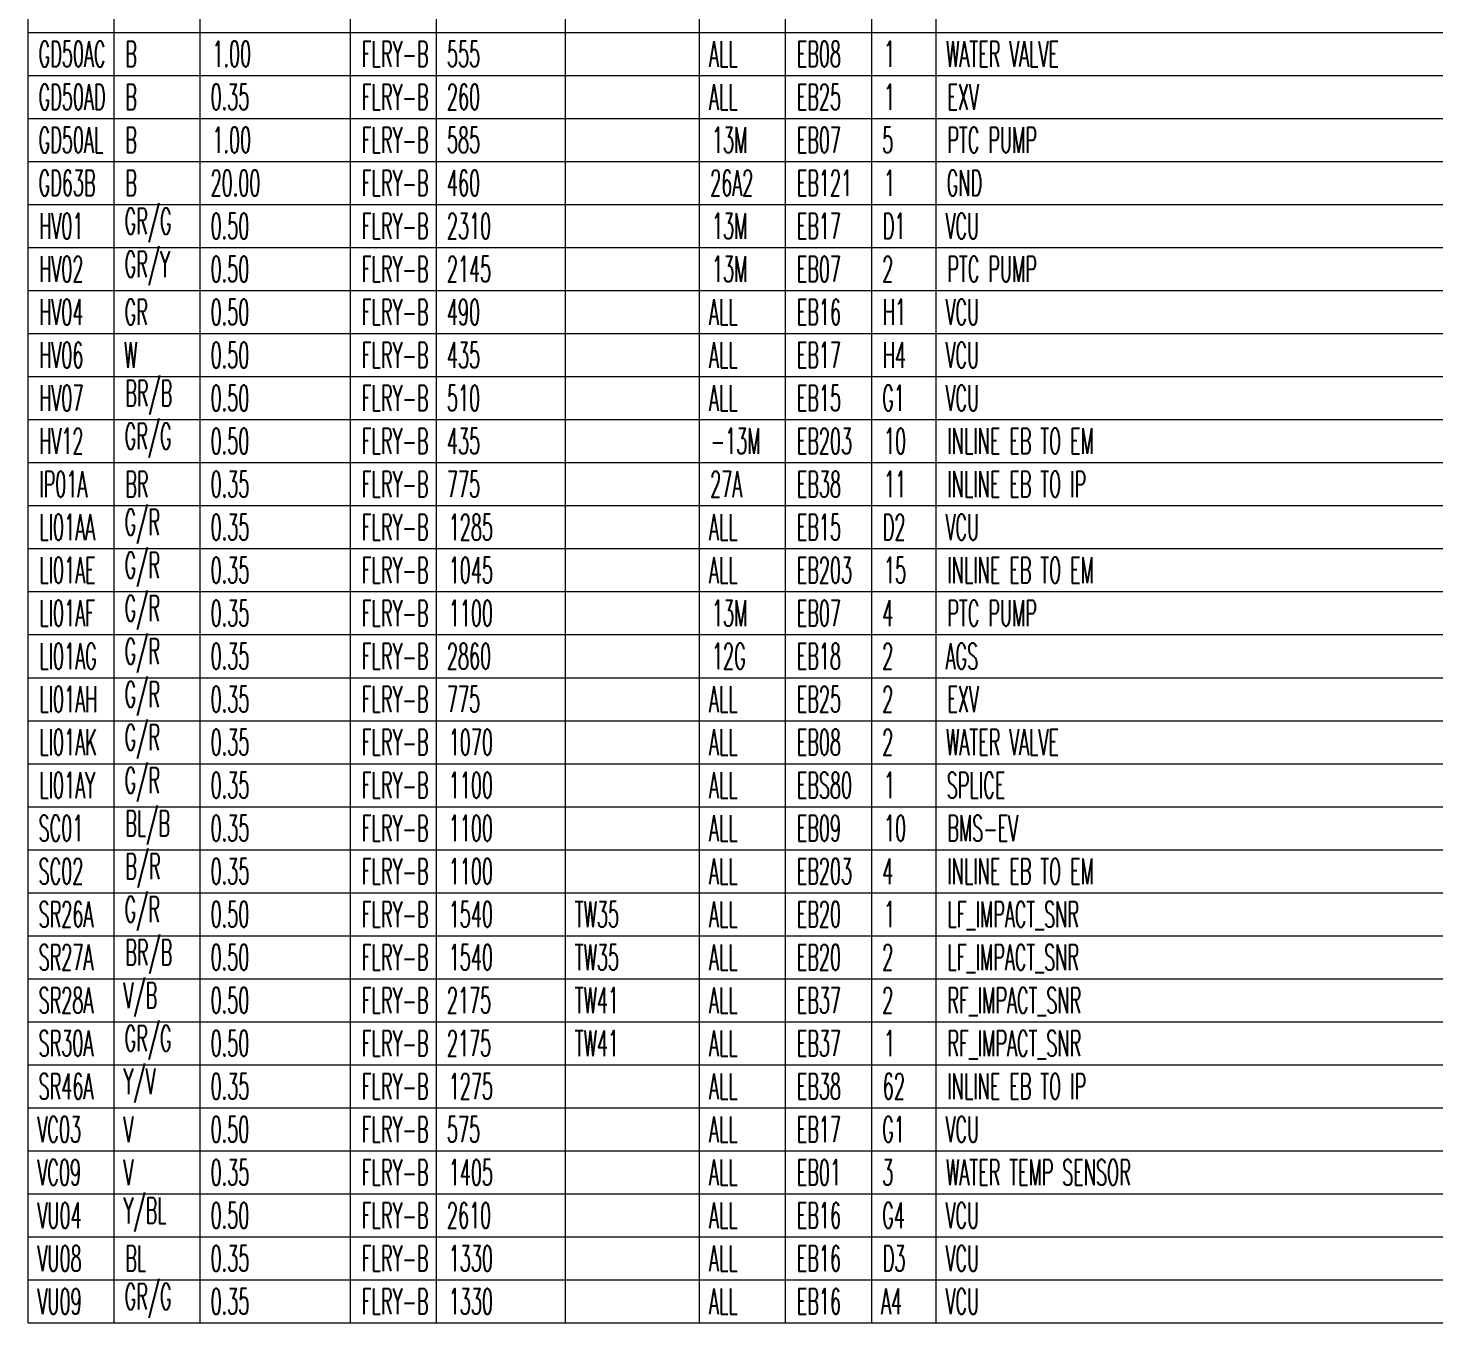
# Model space of a CAD drawing. Header units: inches. Extents: x 47316 to 59086, y 3141 to 11743.
# Drawn here: x 56521.7 to 56685.1, y 9728 to 9878.5 of the extents above; entities that cross this region are included whole.
import ezdxf

# ---------------------------------------------------------------- set-up
doc = ezdxf.new("R2010")
doc.units = ezdxf.units.IN
doc.header["$MEASUREMENT"] = 0
doc.styles.get("Standard").update_dxf_attribs({"font": ''})
doc.styles.get('Standard').set_extended_font_data('SimSun')

msp = doc.modelspace()

# ---------------------------------------------------------------- linework, layer by layer
at = {"color": 0, "linetype": 'Continuous', "lineweight": 15}
for p, q in [((56521.65, 9727.95), (56521.65, 10232.95)), ((56531.65, 9727.95), (56531.65, 10232.95)), ((56541.65, 9727.95), (56541.65, 10232.95)), ((56559.12, 9727.95), (56559.12, 10232.95)), ((56569.12, 9727.95), (56569.12, 10232.95)), ((56584.12, 9727.95), (56584.12, 10232.95)), ((56599.72, 9727.95), (56599.72, 10232.95)), ((56609.72, 9727.95), (56609.72, 10232.95)), ((56619.72, 9727.95), (56619.72, 10232.95)), ((56627.22, 9727.95), (56627.22, 10232.95)), ((56521.65, 9877.95), (56848.5, 9877.95)), ((56521.65, 9872.95), (56848.5, 9872.95)), ((56521.65, 9867.95), (56848.5, 9867.95)), ((56521.65, 9862.95), (56848.5, 9862.95)), ((56521.65, 9857.95), (56848.5, 9857.95)), ((56521.65, 9852.95), (56848.5, 9852.95)), ((56521.65, 9847.95), (56848.5, 9847.95)), ((56521.65, 9842.95), (56848.5, 9842.95)), ((56521.65, 9837.95), (56848.5, 9837.95)), ((56521.65, 9832.95), (56848.5, 9832.95)), ((56521.65, 9827.95), (56848.5, 9827.95)), ((56521.65, 9822.95), (56848.5, 9822.95)), ((56521.65, 9817.95), (56848.5, 9817.95)), ((56521.65, 9812.95), (56848.5, 9812.95)), ((56521.65, 9807.95), (56848.5, 9807.95)), ((56521.65, 9802.95), (56848.5, 9802.95)), ((56521.65, 9797.95), (56848.5, 9797.95)), ((56521.65, 9792.95), (56848.5, 9792.95)), ((56521.65, 9787.95), (56848.5, 9787.95)), ((56521.65, 9782.95), (56848.5, 9782.95)), ((56521.65, 9777.95), (56848.5, 9777.95)), ((56521.65, 9772.95), (56848.5, 9772.95)), ((56521.65, 9767.95), (56848.5, 9767.95)), ((56521.65, 9762.95), (56848.5, 9762.95)), ((56521.65, 9757.95), (56848.5, 9757.95)), ((56521.65, 9752.95), (56848.5, 9752.95)), ((56521.65, 9747.95), (56848.5, 9747.95)), ((56521.65, 9742.95), (56848.5, 9742.95)), ((56521.65, 9737.95), (56848.5, 9737.95)), ((56521.65, 9732.95), (56848.5, 9732.95)), ((56521.65, 9727.95), (56848.5, 9727.95))]:
    msp.add_line(p, q, dxfattribs=at)

# ---------------------------------------------------------------- texts
at = {"color": 7, "linetype": 'Continuous', "lineweight": 15, "char_height": 3, "attachment_point": 1}
for s, insert, width in [('\\Fromans.shx;\\W0.5000000000;\\T1.0000000000;\\o\\lGD50AC', (56522.87, 9876.95), 8.6429), ('\\Fromans.shx;\\W0.5000000000;\\T1.0000000000;\\o\\lB', (56532.94, 9876.95), 1.5), ('\\Fromans.shx;\\W0.5000000000;\\T1.0000000000;\\o\\l1.00', (56543.08, 9876.95), 5), ('\\Fromans.shx;\\W0.5000000000;\\T1.0000000000;\\o\\lFLRY-B', (56560.41, 9876.95), 8.6429), ('\\Fromans.shx;\\W0.5000000000;\\T1.0000000000;\\o\\l555', (56570.34, 9876.95), 4.2857), ('\\Fromans.shx;\\W0.5000000000;\\T1.0000000000;\\o\\lALL', (56600.8, 9876.95), 3.7143), ('\\Fromans.shx;\\W0.5000000000;\\T1.0000000000;\\o\\lEB08', (56611.01, 9876.95), 5.7143), ('\\Fromans.shx;\\W0.5000000000;\\T1.0000000000;\\o\\l1', (56621.15, 9876.95), 1.4286), ('\\Fromans.shx;\\W0.5000000000;\\T1.0000000000;\\o\\lWATER VALVE', (56628.37, 9876.95), 14.9286), ('\\Fromans.shx;\\W0.5000000000;\\T1.0000000000;\\o\\lGD50AD', (56522.87, 9871.95), 8.6429), ('\\Fromans.shx;\\W0.5000000000;\\T1.0000000000;\\o\\lB', (56532.94, 9871.95), 1.5), ('\\Fromans.shx;\\W0.5000000000;\\T1.0000000000;\\o\\l0.35', (56542.87, 9871.95), 5), ('\\Fromans.shx;\\W0.5000000000;\\T1.0000000000;\\o\\lFLRY-B', (56560.41, 9871.95), 8.6429), ('\\Fromans.shx;\\W0.5000000000;\\T1.0000000000;\\o\\l260', (56570.34, 9871.95), 4.2857), ('\\Fromans.shx;\\W0.5000000000;\\T1.0000000000;\\o\\lALL', (56600.8, 9871.95), 3.7143), ('\\Fromans.shx;\\W0.5000000000;\\T1.0000000000;\\o\\lEB25', (56611.01, 9871.95), 5.7143), ('\\Fromans.shx;\\W0.5000000000;\\T1.0000000000;\\o\\l1', (56621.15, 9871.95), 1.4286), ('\\Fromans.shx;\\W0.5000000000;\\T1.0000000000;\\o\\lEXV', (56628.51, 9871.95), 4.0714), ('\\Fromans.shx;\\W0.5000000000;\\T1.0000000000;\\o\\lGD50AL', (56522.87, 9866.95), 8.3571), ('\\Fromans.shx;\\W0.5000000000;\\T1.0000000000;\\o\\lB', (56532.94, 9866.95), 1.5), ('\\Fromans.shx;\\W0.5000000000;\\T1.0000000000;\\o\\l1.00', (56543.08, 9866.95), 5), ('\\Fromans.shx;\\W0.5000000000;\\T1.0000000000;\\o\\lFLRY-B', (56560.41, 9866.95), 8.6429), ('\\Fromans.shx;\\W0.5000000000;\\T1.0000000000;\\o\\l585', (56570.34, 9866.95), 4.2857), ('\\Fromans.shx;\\W0.5000000000;\\T1.0000000000;\\o\\l13M', (56601.15, 9866.95), 4.5714), ('\\Fromans.shx;\\W0.5000000000;\\T1.0000000000;\\o\\lEB07', (56611.01, 9866.95), 5.7143), ('\\Fromans.shx;\\W0.5000000000;\\T1.0000000000;\\o\\l5', (56620.94, 9866.95), 1.4286), ('\\Fromans.shx;\\W0.5000000000;\\T1.0000000000;\\o\\lPTC PUMP', (56628.51, 9866.95), 11.9286), ('\\Fromans.shx;\\W0.5000000000;\\T1.0000000000;\\o\\lGD63B', (56522.87, 9861.95), 7.3571), ('\\Fromans.shx;\\W0.5000000000;\\T1.0000000000;\\o\\lB', (56532.94, 9861.95), 1.5), ('\\Fromans.shx;\\W0.5000000000;\\T1.0000000000;\\o\\l20.00', (56542.87, 9861.95), 6.4286), ('\\Fromans.shx;\\W0.5000000000;\\T1.0000000000;\\o\\lFLRY-B', (56560.41, 9861.95), 8.6429), ('\\Fromans.shx;\\W0.5000000000;\\T1.0000000000;\\o\\l460', (56570.34, 9861.95), 4.2857), ('\\Fromans.shx;\\W0.5000000000;\\T1.0000000000;\\o\\l26A2', (56600.94, 9861.95), 5.5714), ('\\Fromans.shx;\\W0.5000000000;\\T1.0000000000;\\o\\lEB121', (56611.01, 9861.95), 7.1429), ('\\Fromans.shx;\\W0.5000000000;\\T1.0000000000;\\o\\l1', (56621.15, 9861.95), 1.4286), ('\\Fromans.shx;\\W0.5000000000;\\T1.0000000000;\\o\\lGND', (56628.44, 9861.95), 4.5714), ('\\Fromans.shx;\\W0.5000000000;\\T1.0000000000;\\o\\lGR/G', (56532.87, 9857.52), 6.0714), ('\\Fromans.shx;\\W0.5000000000;\\T1.0000000000;\\o\\lHV01', (56522.94, 9856.95), 5.7143), ('\\Fromans.shx;\\W0.5000000000;\\T1.0000000000;\\o\\l0.50', (56542.87, 9856.95), 5), ('\\Fromans.shx;\\W0.5000000000;\\T1.0000000000;\\o\\lFLRY-B', (56560.41, 9856.95), 8.6429), ('\\Fromans.shx;\\W0.5000000000;\\T1.0000000000;\\o\\l2310', (56570.34, 9856.95), 5.7143), ('\\Fromans.shx;\\W0.5000000000;\\T1.0000000000;\\o\\l13M', (56601.15, 9856.95), 4.5714), ('\\Fromans.shx;\\W0.5000000000;\\T1.0000000000;\\o\\lEB17', (56611.01, 9856.95), 5.7143), ('\\Fromans.shx;\\W0.5000000000;\\T1.0000000000;\\o\\lD1', (56621.01, 9856.95), 2.9286), ('\\Fromans.shx;\\W0.5000000000;\\T1.0000000000;\\o\\lVCU', (56628.3, 9856.95), 4.3571), ('\\Fromans.shx;\\W0.5000000000;\\T1.0000000000;\\o\\lGR/Y', (56532.87, 9852.52), 5.8571), ('\\Fromans.shx;\\W0.5000000000;\\T1.0000000000;\\o\\lHV02', (56522.94, 9851.95), 5.7143), ('\\Fromans.shx;\\W0.5000000000;\\T1.0000000000;\\o\\l0.50', (56542.87, 9851.95), 5), ('\\Fromans.shx;\\W0.5000000000;\\T1.0000000000;\\o\\lFLRY-B', (56560.41, 9851.95), 8.6429), ('\\Fromans.shx;\\W0.5000000000;\\T1.0000000000;\\o\\l2145', (56570.34, 9851.95), 5.7143), ('\\Fromans.shx;\\W0.5000000000;\\T1.0000000000;\\o\\l13M', (56601.15, 9851.95), 4.5714), ('\\Fromans.shx;\\W0.5000000000;\\T1.0000000000;\\o\\lEB07', (56611.01, 9851.95), 5.7143), ('\\Fromans.shx;\\W0.5000000000;\\T1.0000000000;\\o\\l2', (56620.94, 9851.95), 1.4286), ('\\Fromans.shx;\\W0.5000000000;\\T1.0000000000;\\o\\lPTC PUMP', (56628.51, 9851.95), 11.9286), ('\\Fromans.shx;\\W0.5000000000;\\T1.0000000000;\\o\\lHV04', (56522.94, 9846.95), 5.7143), ('\\Fromans.shx;\\W0.5000000000;\\T1.0000000000;\\o\\lGR', (56532.87, 9846.95), 3), ('\\Fromans.shx;\\W0.5000000000;\\T1.0000000000;\\o\\l0.50', (56542.87, 9846.95), 5), ('\\Fromans.shx;\\W0.5000000000;\\T1.0000000000;\\o\\lFLRY-B', (56560.41, 9846.95), 8.6429), ('\\Fromans.shx;\\W0.5000000000;\\T1.0000000000;\\o\\l490', (56570.34, 9846.95), 4.2857), ('\\Fromans.shx;\\W0.5000000000;\\T1.0000000000;\\o\\lALL', (56600.8, 9846.95), 3.7143), ('\\Fromans.shx;\\W0.5000000000;\\T1.0000000000;\\o\\lEB16', (56611.01, 9846.95), 5.7143), ('\\Fromans.shx;\\W0.5000000000;\\T1.0000000000;\\o\\lH1', (56621.01, 9846.95), 3), ('\\Fromans.shx;\\W0.5000000000;\\T1.0000000000;\\o\\lVCU', (56628.3, 9846.95), 4.3571), ('\\Fromans.shx;\\W0.5000000000;\\T1.0000000000;\\o\\lHV06', (56522.94, 9841.95), 5.7143), ('\\Fromans.shx;\\W0.5000000000;\\T1.0000000000;\\o\\lW', (56532.8, 9841.95), 1.7143), ('\\Fromans.shx;\\W0.5000000000;\\T1.0000000000;\\o\\l0.50', (56542.87, 9841.95), 5), ('\\Fromans.shx;\\W0.5000000000;\\T1.0000000000;\\o\\lFLRY-B', (56560.41, 9841.95), 8.6429), ('\\Fromans.shx;\\W0.5000000000;\\T1.0000000000;\\o\\l435', (56570.34, 9841.95), 4.2857), ('\\Fromans.shx;\\W0.5000000000;\\T1.0000000000;\\o\\lALL', (56600.8, 9841.95), 3.7143), ('\\Fromans.shx;\\W0.5000000000;\\T1.0000000000;\\o\\lEB17', (56611.01, 9841.95), 5.7143), ('\\Fromans.shx;\\W0.5000000000;\\T1.0000000000;\\o\\lH4', (56621.01, 9841.95), 3), ('\\Fromans.shx;\\W0.5000000000;\\T1.0000000000;\\o\\lVCU', (56628.3, 9841.95), 4.3571), ('\\Fromans.shx;\\W0.5000000000;\\T1.0000000000;\\o\\lHV07', (56522.94, 9836.95), 5.7143), ('\\Fromans.shx;\\W0.5000000000;\\T1.0000000000;\\o\\lBR/B', (56532.94, 9837.52), 6.0714), ('\\Fromans.shx;\\W0.5000000000;\\T1.0000000000;\\o\\l0.50', (56542.87, 9836.95), 5), ('\\Fromans.shx;\\W0.5000000000;\\T1.0000000000;\\o\\lFLRY-B', (56560.41, 9836.95), 8.6429), ('\\Fromans.shx;\\W0.5000000000;\\T1.0000000000;\\o\\l510', (56570.34, 9836.95), 4.2857), ('\\Fromans.shx;\\W0.5000000000;\\T1.0000000000;\\o\\lALL', (56600.8, 9836.95), 3.7143), ('\\Fromans.shx;\\W0.5000000000;\\T1.0000000000;\\o\\lEB15', (56611.01, 9836.95), 5.7143), ('\\Fromans.shx;\\W0.5000000000;\\T1.0000000000;\\o\\lG1', (56620.94, 9836.95), 2.9286), ('\\Fromans.shx;\\W0.5000000000;\\T1.0000000000;\\o\\lVCU', (56628.3, 9836.95), 4.3571), ('\\Fromans.shx;\\W0.5000000000;\\T1.0000000000;\\o\\lHV12', (56522.94, 9831.95), 5.7143), ('\\Fromans.shx;\\W0.5000000000;\\T1.0000000000;\\o\\lGR/G', (56532.87, 9832.52), 6.0714), ('\\Fromans.shx;\\W0.5000000000;\\T1.0000000000;\\o\\l0.50', (56542.87, 9831.95), 5), ('\\Fromans.shx;\\W0.5000000000;\\T1.0000000000;\\o\\lFLRY-B', (56560.41, 9831.95), 8.6429), ('\\Fromans.shx;\\W0.5000000000;\\T1.0000000000;\\o\\l435', (56570.34, 9831.95), 4.2857), ('\\Fromans.shx;\\W0.5000000000;\\T1.0000000000;\\o\\l-13M', (56601.01, 9831.95), 6.4286), ('\\Fromans.shx;\\W0.5000000000;\\T1.0000000000;\\o\\lEB203', (56611.01, 9831.95), 7.1429), ('\\Fromans.shx;\\W0.5000000000;\\T1.0000000000;\\o\\l10', (56621.15, 9831.95), 2.8571), ('\\Fromans.shx;\\W0.5000000000;\\T1.0000000000;\\o\\lINLINE EB TO EM', (56628.51, 9831.95), 20), ('\\Fromans.shx;\\W0.5000000000;\\T1.0000000000;\\o\\lIP01A', (56522.94, 9826.95), 6.2143), ('\\Fromans.shx;\\W0.5000000000;\\T1.0000000000;\\o\\lBR', (56532.94, 9826.95), 3), ('\\Fromans.shx;\\W0.5000000000;\\T1.0000000000;\\o\\l0.35', (56542.87, 9826.95), 5), ('\\Fromans.shx;\\W0.5000000000;\\T1.0000000000;\\o\\lFLRY-B', (56560.41, 9826.95), 8.6429), ('\\Fromans.shx;\\W0.5000000000;\\T1.0000000000;\\o\\l775', (56570.34, 9826.95), 4.2857), ('\\Fromans.shx;\\W0.5000000000;\\T1.0000000000;\\o\\l27A', (56600.94, 9826.95), 4.1429), ('\\Fromans.shx;\\W0.5000000000;\\T1.0000000000;\\o\\lEB38', (56611.01, 9826.95), 5.7143), ('\\Fromans.shx;\\W0.5000000000;\\T1.0000000000;\\o\\l11', (56621.15, 9826.95), 2.8571), ('\\Fromans.shx;\\W0.5000000000;\\T1.0000000000;\\o\\lINLINE EB TO IP', (56628.51, 9826.95), 19), ('\\Fromans.shx;\\W0.5000000000;\\T1.0000000000;\\o\\lLI01AA', (56522.94, 9821.95), 7.2143), ('\\Fromans.shx;\\W0.5000000000;\\T1.0000000000;\\o\\lG/R', (56532.87, 9822.52), 4.5714), ('\\Fromans.shx;\\W0.5000000000;\\T1.0000000000;\\o\\l0.35', (56542.87, 9821.95), 5), ('\\Fromans.shx;\\W0.5000000000;\\T1.0000000000;\\o\\lFLRY-B', (56560.41, 9821.95), 8.6429), ('\\Fromans.shx;\\W0.5000000000;\\T1.0000000000;\\o\\l1285', (56570.55, 9821.95), 5.7143), ('\\Fromans.shx;\\W0.5000000000;\\T1.0000000000;\\o\\lALL', (56600.8, 9821.95), 3.7143), ('\\Fromans.shx;\\W0.5000000000;\\T1.0000000000;\\o\\lEB15', (56611.01, 9821.95), 5.7143), ('\\Fromans.shx;\\W0.5000000000;\\T1.0000000000;\\o\\lD2', (56621.01, 9821.95), 2.9286), ('\\Fromans.shx;\\W0.5000000000;\\T1.0000000000;\\o\\lVCU', (56628.3, 9821.95), 4.3571), ('\\Fromans.shx;\\W0.5000000000;\\T1.0000000000;\\o\\lLI01AE', (56522.94, 9816.95), 7.2857), ('\\Fromans.shx;\\W0.5000000000;\\T1.0000000000;\\o\\lG/R', (56532.87, 9817.52), 4.5714), ('\\Fromans.shx;\\W0.5000000000;\\T1.0000000000;\\o\\l0.35', (56542.87, 9816.95), 5), ('\\Fromans.shx;\\W0.5000000000;\\T1.0000000000;\\o\\lFLRY-B', (56560.41, 9816.95), 8.6429), ('\\Fromans.shx;\\W0.5000000000;\\T1.0000000000;\\o\\l1045', (56570.55, 9816.95), 5.7143), ('\\Fromans.shx;\\W0.5000000000;\\T1.0000000000;\\o\\lALL', (56600.8, 9816.95), 3.7143), ('\\Fromans.shx;\\W0.5000000000;\\T1.0000000000;\\o\\lEB203', (56611.01, 9816.95), 7.1429), ('\\Fromans.shx;\\W0.5000000000;\\T1.0000000000;\\o\\l15', (56621.15, 9816.95), 2.8571), ('\\Fromans.shx;\\W0.5000000000;\\T1.0000000000;\\o\\lINLINE EB TO EM', (56628.51, 9816.95), 20), ('\\Fromans.shx;\\W0.5000000000;\\T1.0000000000;\\o\\lG/R', (56532.87, 9812.52), 4.5714), ('\\Fromans.shx;\\W0.5000000000;\\T1.0000000000;\\o\\lLI01AF', (56522.94, 9811.95), 7.2143), ('\\Fromans.shx;\\W0.5000000000;\\T1.0000000000;\\o\\l0.35', (56542.87, 9811.95), 5), ('\\Fromans.shx;\\W0.5000000000;\\T1.0000000000;\\o\\lFLRY-B', (56560.41, 9811.95), 8.6429), ('\\Fromans.shx;\\W0.5000000000;\\T1.0000000000;\\o\\l1100', (56570.55, 9811.95), 5.7143), ('\\Fromans.shx;\\W0.5000000000;\\T1.0000000000;\\o\\l13M', (56601.15, 9811.95), 4.5714), ('\\Fromans.shx;\\W0.5000000000;\\T1.0000000000;\\o\\lEB07', (56611.01, 9811.95), 5.7143), ('\\Fromans.shx;\\W0.5000000000;\\T1.0000000000;\\o\\l4', (56620.94, 9811.95), 1.4286), ('\\Fromans.shx;\\W0.5000000000;\\T1.0000000000;\\o\\lPTC PUMP', (56628.51, 9811.95), 11.9286), ('\\Fromans.shx;\\W0.5000000000;\\T1.0000000000;\\o\\lG/R', (56532.87, 9807.52), 4.5714), ('\\Fromans.shx;\\W0.5000000000;\\T1.0000000000;\\o\\lLI01AG', (56522.94, 9806.95), 7.4286), ('\\Fromans.shx;\\W0.5000000000;\\T1.0000000000;\\o\\l0.35', (56542.87, 9806.95), 5), ('\\Fromans.shx;\\W0.5000000000;\\T1.0000000000;\\o\\lFLRY-B', (56560.41, 9806.95), 8.6429), ('\\Fromans.shx;\\W0.5000000000;\\T1.0000000000;\\o\\l2860', (56570.34, 9806.95), 5.7143), ('\\Fromans.shx;\\W0.5000000000;\\T1.0000000000;\\o\\l12G', (56601.15, 9806.95), 4.3571), ('\\Fromans.shx;\\W0.5000000000;\\T1.0000000000;\\o\\lEB18', (56611.01, 9806.95), 5.7143), ('\\Fromans.shx;\\W0.5000000000;\\T1.0000000000;\\o\\l2', (56620.94, 9806.95), 1.4286), ('\\Fromans.shx;\\W0.5000000000;\\T1.0000000000;\\o\\lAGS', (56628.3, 9806.95), 4.2143), ('\\Fromans.shx;\\W0.5000000000;\\T1.0000000000;\\o\\lG/R', (56532.87, 9802.52), 4.5714), ('\\Fromans.shx;\\W0.5000000000;\\T1.0000000000;\\o\\lLI01AH', (56522.94, 9801.95), 7.5), ('\\Fromans.shx;\\W0.5000000000;\\T1.0000000000;\\o\\l0.35', (56542.87, 9801.95), 5), ('\\Fromans.shx;\\W0.5000000000;\\T1.0000000000;\\o\\lFLRY-B', (56560.41, 9801.95), 8.6429), ('\\Fromans.shx;\\W0.5000000000;\\T1.0000000000;\\o\\l775', (56570.34, 9801.95), 4.2857), ('\\Fromans.shx;\\W0.5000000000;\\T1.0000000000;\\o\\lALL', (56600.8, 9801.95), 3.7143), ('\\Fromans.shx;\\W0.5000000000;\\T1.0000000000;\\o\\lEB25', (56611.01, 9801.95), 5.7143), ('\\Fromans.shx;\\W0.5000000000;\\T1.0000000000;\\o\\l2', (56620.94, 9801.95), 1.4286), ('\\Fromans.shx;\\W0.5000000000;\\T1.0000000000;\\o\\lEXV', (56628.51, 9801.95), 4.0714), ('\\Fromans.shx;\\W0.5000000000;\\T1.0000000000;\\o\\lG/R', (56532.87, 9797.52), 4.5714), ('\\Fromans.shx;\\W0.5000000000;\\T1.0000000000;\\o\\lLI01AK', (56522.94, 9796.95), 7.4286), ('\\Fromans.shx;\\W0.5000000000;\\T1.0000000000;\\o\\l0.35', (56542.87, 9796.95), 5), ('\\Fromans.shx;\\W0.5000000000;\\T1.0000000000;\\o\\lFLRY-B', (56560.41, 9796.95), 8.6429), ('\\Fromans.shx;\\W0.5000000000;\\T1.0000000000;\\o\\l1070', (56570.55, 9796.95), 5.7143), ('\\Fromans.shx;\\W0.5000000000;\\T1.0000000000;\\o\\lALL', (56600.8, 9796.95), 3.7143), ('\\Fromans.shx;\\W0.5000000000;\\T1.0000000000;\\o\\lEB08', (56611.01, 9796.95), 5.7143), ('\\Fromans.shx;\\W0.5000000000;\\T1.0000000000;\\o\\l2', (56620.94, 9796.95), 1.4286), ('\\Fromans.shx;\\W0.5000000000;\\T1.0000000000;\\o\\lWATER VALVE', (56628.37, 9796.95), 14.9286), ('\\Fromans.shx;\\W0.5000000000;\\T1.0000000000;\\o\\lG/R', (56532.87, 9792.52), 4.5714), ('\\Fromans.shx;\\W0.5000000000;\\T1.0000000000;\\o\\lLI01AY', (56522.94, 9791.95), 7.2143), ('\\Fromans.shx;\\W0.5000000000;\\T1.0000000000;\\o\\l0.35', (56542.87, 9791.95), 5), ('\\Fromans.shx;\\W0.5000000000;\\T1.0000000000;\\o\\lFLRY-B', (56560.41, 9791.95), 8.6429), ('\\Fromans.shx;\\W0.5000000000;\\T1.0000000000;\\o\\l1100', (56570.55, 9791.95), 5.7143), ('\\Fromans.shx;\\W0.5000000000;\\T1.0000000000;\\o\\lALL', (56600.8, 9791.95), 3.7143), ('\\Fromans.shx;\\W0.5000000000;\\T1.0000000000;\\o\\lEBS80', (56611.01, 9791.95), 7.1429), ('\\Fromans.shx;\\W0.5000000000;\\T1.0000000000;\\o\\l1', (56621.15, 9791.95), 1.4286), ('\\Fromans.shx;\\W0.5000000000;\\T1.0000000000;\\o\\lSPLICE', (56628.44, 9791.95), 7.5714), ('\\Fromans.shx;\\W0.5000000000;\\T1.0000000000;\\o\\lBL/B', (56532.94, 9787.52), 5.7857), ('\\Fromans.shx;\\W0.5000000000;\\T1.0000000000;\\o\\lSC01', (56522.87, 9786.95), 5.7857), ('\\Fromans.shx;\\W0.5000000000;\\T1.0000000000;\\o\\l0.35', (56542.87, 9786.95), 5), ('\\Fromans.shx;\\W0.5000000000;\\T1.0000000000;\\o\\lFLRY-B', (56560.41, 9786.95), 8.6429), ('\\Fromans.shx;\\W0.5000000000;\\T1.0000000000;\\o\\l1100', (56570.55, 9786.95), 5.7143), ('\\Fromans.shx;\\W0.5000000000;\\T1.0000000000;\\o\\lALL', (56600.8, 9786.95), 3.7143), ('\\Fromans.shx;\\W0.5000000000;\\T1.0000000000;\\o\\lEB09', (56611.01, 9786.95), 5.7143), ('\\Fromans.shx;\\W0.5000000000;\\T1.0000000000;\\o\\l10', (56621.15, 9786.95), 2.8571), ('\\Fromans.shx;\\W0.5000000000;\\T1.0000000000;\\o\\lBMS-EV', (56628.51, 9786.95), 9.1429), ('\\Fromans.shx;\\W0.5000000000;\\T1.0000000000;\\o\\lB/R', (56532.94, 9782.52), 4.5714), ('\\Fromans.shx;\\W0.5000000000;\\T1.0000000000;\\o\\lSC02', (56522.87, 9781.95), 5.7857), ('\\Fromans.shx;\\W0.5000000000;\\T1.0000000000;\\o\\l0.35', (56542.87, 9781.95), 5), ('\\Fromans.shx;\\W0.5000000000;\\T1.0000000000;\\o\\lFLRY-B', (56560.41, 9781.95), 8.6429), ('\\Fromans.shx;\\W0.5000000000;\\T1.0000000000;\\o\\l1100', (56570.55, 9781.95), 5.7143), ('\\Fromans.shx;\\W0.5000000000;\\T1.0000000000;\\o\\lALL', (56600.8, 9781.95), 3.7143), ('\\Fromans.shx;\\W0.5000000000;\\T1.0000000000;\\o\\lEB203', (56611.01, 9781.95), 7.1429), ('\\Fromans.shx;\\W0.5000000000;\\T1.0000000000;\\o\\l4', (56620.94, 9781.95), 1.4286), ('\\Fromans.shx;\\W0.5000000000;\\T1.0000000000;\\o\\lINLINE EB TO EM', (56628.51, 9781.95), 20), ('\\Fromans.shx;\\W0.5000000000;\\T1.0000000000;\\o\\lG/R', (56532.87, 9777.52), 4.5714), ('\\Fromans.shx;\\W0.5000000000;\\T1.0000000000;\\o\\lSR26A', (56522.87, 9776.95), 7.0714), ('\\Fromans.shx;\\W0.5000000000;\\T1.0000000000;\\o\\l0.50', (56542.87, 9776.95), 5), ('\\Fromans.shx;\\W0.5000000000;\\T1.0000000000;\\o\\lFLRY-B', (56560.41, 9776.95), 8.6429), ('\\Fromans.shx;\\W0.5000000000;\\T1.0000000000;\\o\\l1540', (56570.55, 9776.95), 5.7143), ('\\Fromans.shx;\\W0.5000000000;\\T1.0000000000;\\o\\lTW35', (56585.2, 9776.95), 5.7143), ('\\Fromans.shx;\\W0.5000000000;\\T1.0000000000;\\o\\lALL', (56600.8, 9776.95), 3.7143), ('\\Fromans.shx;\\W0.5000000000;\\T1.0000000000;\\o\\lEB20', (56611.01, 9776.95), 5.7143), ('\\Fromans.shx;\\W0.5000000000;\\T1.0000000000;\\o\\l1', (56621.15, 9776.95), 1.4286), ('\\Fromans.shx;\\W0.5000000000;\\T1.0000000000;\\o\\lLF_IMPACT_SNR', (56628.51, 9776.95), 18.1429), ('\\Fromans.shx;\\W0.5000000000;\\T1.0000000000;\\o\\lBR/B', (56532.94, 9772.52), 6.0714), ('\\Fromans.shx;\\W0.5000000000;\\T1.0000000000;\\o\\lSR27A', (56522.87, 9771.95), 7.0714), ('\\Fromans.shx;\\W0.5000000000;\\T1.0000000000;\\o\\l0.50', (56542.87, 9771.95), 5), ('\\Fromans.shx;\\W0.5000000000;\\T1.0000000000;\\o\\lFLRY-B', (56560.41, 9771.95), 8.6429), ('\\Fromans.shx;\\W0.5000000000;\\T1.0000000000;\\o\\l1540', (56570.55, 9771.95), 5.7143), ('\\Fromans.shx;\\W0.5000000000;\\T1.0000000000;\\o\\lTW35', (56585.2, 9771.95), 5.7143), ('\\Fromans.shx;\\W0.5000000000;\\T1.0000000000;\\o\\lALL', (56600.8, 9771.95), 3.7143), ('\\Fromans.shx;\\W0.5000000000;\\T1.0000000000;\\o\\lEB20', (56611.01, 9771.95), 5.7143), ('\\Fromans.shx;\\W0.5000000000;\\T1.0000000000;\\o\\l2', (56620.94, 9771.95), 1.4286), ('\\Fromans.shx;\\W0.5000000000;\\T1.0000000000;\\o\\lLF_IMPACT_SNR', (56628.51, 9771.95), 18.1429), ('\\Fromans.shx;\\W0.5000000000;\\T1.0000000000;\\o\\lV/B', (56532.73, 9767.52), 4.3571), ('\\Fromans.shx;\\W0.5000000000;\\T1.0000000000;\\o\\lSR28A', (56522.87, 9766.95), 7.0714), ('\\Fromans.shx;\\W0.5000000000;\\T1.0000000000;\\o\\l0.50', (56542.87, 9766.95), 5), ('\\Fromans.shx;\\W0.5000000000;\\T1.0000000000;\\o\\lFLRY-B', (56560.41, 9766.95), 8.6429), ('\\Fromans.shx;\\W0.5000000000;\\T1.0000000000;\\o\\l2175', (56570.34, 9766.95), 5.7143), ('\\Fromans.shx;\\W0.5000000000;\\T1.0000000000;\\o\\lTW41', (56585.2, 9766.95), 5.7143), ('\\Fromans.shx;\\W0.5000000000;\\T1.0000000000;\\o\\lALL', (56600.8, 9766.95), 3.7143), ('\\Fromans.shx;\\W0.5000000000;\\T1.0000000000;\\o\\lEB37', (56611.01, 9766.95), 5.7143), ('\\Fromans.shx;\\W0.5000000000;\\T1.0000000000;\\o\\l2', (56620.94, 9766.95), 1.4286), ('\\Fromans.shx;\\W0.5000000000;\\T1.0000000000;\\o\\lRF_IMPACT_SNR', (56628.51, 9766.95), 18.4286), ('\\Fromans.shx;\\W0.5000000000;\\T1.0000000000;\\o\\lGR/G', (56532.87, 9762.52), 6.0714), ('\\Fromans.shx;\\W0.5000000000;\\T1.0000000000;\\o\\lSR30A', (56522.87, 9761.95), 7.0714), ('\\Fromans.shx;\\W0.5000000000;\\T1.0000000000;\\o\\l0.50', (56542.87, 9761.95), 5), ('\\Fromans.shx;\\W0.5000000000;\\T1.0000000000;\\o\\lFLRY-B', (56560.41, 9761.95), 8.6429), ('\\Fromans.shx;\\W0.5000000000;\\T1.0000000000;\\o\\l2175', (56570.34, 9761.95), 5.7143), ('\\Fromans.shx;\\W0.5000000000;\\T1.0000000000;\\o\\lTW41', (56585.2, 9761.95), 5.7143), ('\\Fromans.shx;\\W0.5000000000;\\T1.0000000000;\\o\\lALL', (56600.8, 9761.95), 3.7143), ('\\Fromans.shx;\\W0.5000000000;\\T1.0000000000;\\o\\lEB37', (56611.01, 9761.95), 5.7143), ('\\Fromans.shx;\\W0.5000000000;\\T1.0000000000;\\o\\l1', (56621.15, 9761.95), 1.4286), ('\\Fromans.shx;\\W0.5000000000;\\T1.0000000000;\\o\\lRF_IMPACT_SNR', (56628.51, 9761.95), 18.4286), ('\\Fromans.shx;\\W0.5000000000;\\T1.0000000000;\\o\\lSR46A', (56522.87, 9756.95), 7.0714), ('\\Fromans.shx;\\W0.5000000000;\\T1.0000000000;\\o\\lY/V', (56532.73, 9757.52), 4.1429), ('\\Fromans.shx;\\W0.5000000000;\\T1.0000000000;\\o\\l0.35', (56542.87, 9756.95), 5), ('\\Fromans.shx;\\W0.5000000000;\\T1.0000000000;\\o\\lFLRY-B', (56560.41, 9756.95), 8.6429), ('\\Fromans.shx;\\W0.5000000000;\\T1.0000000000;\\o\\l1275', (56570.55, 9756.95), 5.7143), ('\\Fromans.shx;\\W0.5000000000;\\T1.0000000000;\\o\\lALL', (56600.8, 9756.95), 3.7143), ('\\Fromans.shx;\\W0.5000000000;\\T1.0000000000;\\o\\lEB38', (56611.01, 9756.95), 5.7143), ('\\Fromans.shx;\\W0.5000000000;\\T1.0000000000;\\o\\l62', (56621.01, 9756.95), 2.8571), ('\\Fromans.shx;\\W0.5000000000;\\T1.0000000000;\\o\\lINLINE EB TO IP', (56628.51, 9756.95), 19), ('\\Fromans.shx;\\W0.5000000000;\\T1.0000000000;\\o\\lVC03', (56522.73, 9751.95), 5.6429), ('\\Fromans.shx;\\W0.5000000000;\\T1.0000000000;\\o\\lV', (56532.73, 9751.95), 1.2857), ('\\Fromans.shx;\\W0.5000000000;\\T1.0000000000;\\o\\l0.50', (56542.87, 9751.95), 5), ('\\Fromans.shx;\\W0.5000000000;\\T1.0000000000;\\o\\lFLRY-B', (56560.41, 9751.95), 8.6429), ('\\Fromans.shx;\\W0.5000000000;\\T1.0000000000;\\o\\l575', (56570.34, 9751.95), 4.2857), ('\\Fromans.shx;\\W0.5000000000;\\T1.0000000000;\\o\\lALL', (56600.8, 9751.95), 3.7143), ('\\Fromans.shx;\\W0.5000000000;\\T1.0000000000;\\o\\lEB17', (56611.01, 9751.95), 5.7143), ('\\Fromans.shx;\\W0.5000000000;\\T1.0000000000;\\o\\lG1', (56620.94, 9751.95), 2.9286), ('\\Fromans.shx;\\W0.5000000000;\\T1.0000000000;\\o\\lVCU', (56628.3, 9751.95), 4.3571), ('\\Fromans.shx;\\W0.5000000000;\\T1.0000000000;\\o\\lVC09', (56522.73, 9746.95), 5.6429), ('\\Fromans.shx;\\W0.5000000000;\\T1.0000000000;\\o\\lV', (56532.73, 9746.95), 1.2857), ('\\Fromans.shx;\\W0.5000000000;\\T1.0000000000;\\o\\l0.35', (56542.87, 9746.95), 5), ('\\Fromans.shx;\\W0.5000000000;\\T1.0000000000;\\o\\lFLRY-B', (56560.41, 9746.95), 8.6429), ('\\Fromans.shx;\\W0.5000000000;\\T1.0000000000;\\o\\l1405', (56570.55, 9746.95), 5.7143), ('\\Fromans.shx;\\W0.5000000000;\\T1.0000000000;\\o\\lALL', (56600.8, 9746.95), 3.7143), ('\\Fromans.shx;\\W0.5000000000;\\T1.0000000000;\\o\\lEB01', (56611.01, 9746.95), 5.7143), ('\\Fromans.shx;\\W0.5000000000;\\T1.0000000000;\\o\\l3', (56620.94, 9746.95), 1.4286), ('\\Fromans.shx;\\W0.5000000000;\\T1.0000000000;\\o\\lWATER TEMP SENSOR', (56628.37, 9746.95), 24.5714), ('\\Fromans.shx;\\W0.5000000000;\\T1.0000000000;\\o\\lVU04', (56522.73, 9741.95), 5.7143), ('\\Fromans.shx;\\W0.5000000000;\\T1.0000000000;\\o\\lY/BL', (56532.73, 9742.52), 5.5714), ('\\Fromans.shx;\\W0.5000000000;\\T1.0000000000;\\o\\l0.50', (56542.87, 9741.95), 5), ('\\Fromans.shx;\\W0.5000000000;\\T1.0000000000;\\o\\lFLRY-B', (56560.41, 9741.95), 8.6429), ('\\Fromans.shx;\\W0.5000000000;\\T1.0000000000;\\o\\l2610', (56570.34, 9741.95), 5.7143), ('\\Fromans.shx;\\W0.5000000000;\\T1.0000000000;\\o\\lALL', (56600.8, 9741.95), 3.7143), ('\\Fromans.shx;\\W0.5000000000;\\T1.0000000000;\\o\\lEB16', (56611.01, 9741.95), 5.7143), ('\\Fromans.shx;\\W0.5000000000;\\T1.0000000000;\\o\\lG4', (56620.94, 9741.95), 2.9286), ('\\Fromans.shx;\\W0.5000000000;\\T1.0000000000;\\o\\lVCU', (56628.3, 9741.95), 4.3571), ('\\Fromans.shx;\\W0.5000000000;\\T1.0000000000;\\o\\lVU08', (56522.73, 9736.95), 5.7143), ('\\Fromans.shx;\\W0.5000000000;\\T1.0000000000;\\o\\lBL', (56532.94, 9736.95), 2.7143), ('\\Fromans.shx;\\W0.5000000000;\\T1.0000000000;\\o\\l0.35', (56542.87, 9736.95), 5), ('\\Fromans.shx;\\W0.5000000000;\\T1.0000000000;\\o\\lFLRY-B', (56560.41, 9736.95), 8.6429), ('\\Fromans.shx;\\W0.5000000000;\\T1.0000000000;\\o\\l1330', (56570.55, 9736.95), 5.7143), ('\\Fromans.shx;\\W0.5000000000;\\T1.0000000000;\\o\\lALL', (56600.8, 9736.95), 3.7143), ('\\Fromans.shx;\\W0.5000000000;\\T1.0000000000;\\o\\lEB16', (56611.01, 9736.95), 5.7143), ('\\Fromans.shx;\\W0.5000000000;\\T1.0000000000;\\o\\lD3', (56621.01, 9736.95), 2.9286), ('\\Fromans.shx;\\W0.5000000000;\\T1.0000000000;\\o\\lVCU', (56628.3, 9736.95), 4.3571), ('\\Fromans.shx;\\W0.5000000000;\\T1.0000000000;\\o\\lGR/G', (56532.87, 9732.52), 6.0714), ('\\Fromans.shx;\\W0.5000000000;\\T1.0000000000;\\o\\lVU09', (56522.73, 9731.95), 5.7143), ('\\Fromans.shx;\\W0.5000000000;\\T1.0000000000;\\o\\l0.35', (56542.87, 9731.95), 5), ('\\Fromans.shx;\\W0.5000000000;\\T1.0000000000;\\o\\lFLRY-B', (56560.41, 9731.95), 8.6429), ('\\Fromans.shx;\\W0.5000000000;\\T1.0000000000;\\o\\l1330', (56570.55, 9731.95), 5.7143), ('\\Fromans.shx;\\W0.5000000000;\\T1.0000000000;\\o\\lALL', (56600.8, 9731.95), 3.7143), ('\\Fromans.shx;\\W0.5000000000;\\T1.0000000000;\\o\\lEB16', (56611.01, 9731.95), 5.7143), ('\\Fromans.shx;\\W0.5000000000;\\T1.0000000000;\\o\\lA4', (56620.8, 9731.95), 2.7143), ('\\Fromans.shx;\\W0.5000000000;\\T1.0000000000;\\o\\lVCU', (56628.3, 9731.95), 4.3571)]:
    msp.add_mtext(s, dxfattribs=dict(at, insert=insert, width=width))

doc.saveas('drawing.dxf')
